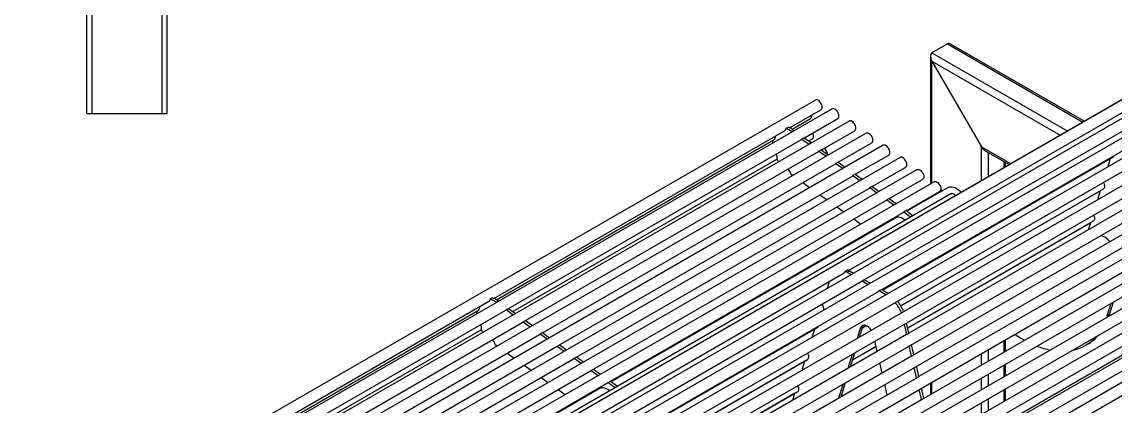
# Model space of a CAD drawing. Header units: millimetres. Extents: x 3563 to 9503, y -2974 to 1226.
# Drawn here: x 7343 to 8705, y -508 to -28 of the extents above; entities that cross this region are included whole.
import ezdxf

# ---------------------------------------------------------------- set-up
doc = ezdxf.new("R2010")
doc.units = ezdxf.units.MM

# ---------------------------------------------------------------- blocks, each defined once
blk = doc.blocks.new('bok')
for p, q in [((4322.4, 2195), (4322.4, 2780.3)), ((4328.8, 2195), (4328.8, 2786.7)), ((4228.8, 2195), (4228.8, 2686.7)), ((4235.2, 2195), (4235.2, 2693.1)), ((4228.8, 2195), (4235.2, 2195)), ((4235.2, 2195), (4322.4, 2195)), ((4322.4, 2195), (4328.8, 2195))]:
    blk.add_line(p, q)
blk = doc.blocks.new('izometria')
for p, q in [((-1278.8, 3076.4), (-1298, 3065.3)), ((-1278.8, 3076.4), (-1110.1, 2979)), ((-1108.2, 2980.1), (-1274.2, 3075.9)), ((-1299.9, 3061.1), (-1299.9, 2902)), ((-1298, 3065.3), (-1129.3, 2967.9)), ((-1298, 3054.8), (-1236.3, 2948)), ((-1298, 2903), (-1298, 3054.8)), ((-1298, 3054.8), (-1138.3, 2962.7)), ((-1000.4, 3041.9), (-2188.3, 2356.1)), ((-1015.1, 3033.8), (-2203, 2348)), ((-979.2, 3031), (-2167.1, 2345.2)), ((-957.9, 3018.7), (-2145.8, 2332.9)), ((-1443.3, 3006.4), (-2631.3, 2320.6)), ((-936.7, 3005.1), (-2124.6, 2319.4)), ((-1401.9, 2793.9), (-1038.6, 3003.7)), ((-1422.4, 2995.5), (-2610.3, 2309.7)), ((-2117.6, 2307.2), (-929.7, 2993)), ((-1475.4, 2971.7), (-1436.3, 2994.3)), ((-1381.9, 2782.4), (-1017.4, 2992.8)), ((-1401.2, 2980.3), (-2513.5, 2338.2)), ((-921.9, 2980), (-2109.9, 2294.3)), ((-1477.3, 2972.4), (-1480.2, 2970.8)), ((-1472.2, 2970.1), (-1449.3, 2983.3)), ((-1457, 2959.3), (-1415.4, 2983.3)), ((-1360.5, 2770.1), (-996.1, 2980.5)), ((-1380.1, 2965.1), (-2489.8, 2324.5)), ((-2102.9, 2282.1), (-914.9, 2967.9)), ((-1844.1, 2758.9), (-1481.6, 2968.2)), ((-1840.8, 2757.3), (-1494.6, 2957.2)), ((-1825.6, 2746.5), (-1460.7, 2957.2)), ((-1470, 2968.6), (-1472.8, 2967)), ((-1472.8, 2967), (-1472.3, 2966.7)), ((-1470, 2968.6), (-1469.5, 2968.3)), ((-1460, 2957.8), (-1460.7, 2957.2)), ((-1457.1, 2959.4), (-1460, 2957.8)), ((-1460, 2957.8), (-1451.2, 2951.5)), ((-1457.1, 2959.4), (-1448.3, 2953.1)), ((-1451.6, 2955.5), (-1447, 2958.2)), ((-1435.8, 2944.2), (-1394.2, 2968.2)), ((-1358.9, 2950), (-2466.1, 2310.8)), ((-1496.7, 2955.9), (-1496.8, 2955.4)), ((-1436, 2944.3), (-1438.8, 2942.7)), ((-1436, 2944.3), (-1427.2, 2938)), ((-1414.7, 2929), (-1373.1, 2953)), ((-1236.3, 2906.1), (-1236.3, 2948)), ((-1236.3, 2948), (-1200, 2927.1)), ((-1337.7, 2934.8), (-2442.4, 2297.1)), ((-2096.7, 2255), (-908.7, 2940.8)), ((-1820.3, 2742.7), (-1491.3, 2932.6)), ((-1804.5, 2731.4), (-1439.5, 2942.1)), ((-1438.8, 2942.7), (-1439.5, 2942.1)), ((-1438.8, 2942.7), (-1430, 2936.3)), ((-1393.5, 2913.9), (-1351.9, 2937.9)), ((-1359.6, 2769.5), (-1071.9, 2935.6)), ((-1075.4, 2933.4), (-1359.4, 2769.4)), ((-1231.8, 2943.3), (-1201.9, 2926)), ((-1227.3, 2911.3), (-1227.3, 2940.7)), ((-1081.7, 2930), (-1081.5, 2929.9)), ((-1078.3, 2924), (-1075.3, 2933.7)), ((-1316.6, 2919.7), (-2418.7, 2283.4)), ((-1783.3, 2716.2), (-1418.3, 2926.9)), ((-1417.6, 2927.5), (-1418.3, 2926.9)), ((-1414.8, 2929.1), (-1417.6, 2927.5)), ((-1417.6, 2927.5), (-1408.8, 2921.2)), ((-1414.8, 2929.1), (-1406, 2922.8)), ((-1372.3, 2898.7), (-1330.7, 2922.7)), ((-961, 2926.8), (-1326.6, 2715.7)), ((-1208, 2922.4), (-1208, 2929.5)), ((-1206.2, 2923.5), (-1206.2, 2928.5)), ((-1078.3, 2924), (-1078, 2923.5)), ((-1295.4, 2904.5), (-2395, 2269.7)), ((-2090.5, 2227.9), (-902.5, 2913.7)), ((-1762.1, 2701), (-1397.2, 2911.7)), ((-1473.8, 2914.3), (-1471.3, 2912.5)), ((-1458.8, 2903.5), (-1450.2, 2897.3)), ((-1396.5, 2912.3), (-1397.2, 2911.7)), ((-1393.7, 2914), (-1396.5, 2912.3)), ((-1396.5, 2912.3), (-1387.7, 2906)), ((-1393.7, 2914), (-1384.8, 2907.7)), ((-1351.2, 2883.5), (-1309.6, 2907.5)), ((-1274.3, 2889.4), (-2371.3, 2256.1)), ((-1741, 2685.9), (-1376, 2896.6)), ((-1375.3, 2897.2), (-1376, 2896.6)), ((-1372.5, 2898.8), (-1375.3, 2897.2)), ((-1375.3, 2897.2), (-1366.5, 2890.9)), ((-1372.5, 2898.8), (-1363.7, 2892.5)), ((-1336.9, 2749.8), (-1084.3, 2895.7)), ((-1087.7, 2893.4), (-1336.8, 2749.6)), ((-1330, 2868.4), (-1288.4, 2892.4)), ((-1277.8, 2897.3), (-1329.1, 2867.7)), ((-954.8, 2899.7), (-1320.4, 2688.6)), ((-1145.3, 2893.3), (-1145, 2893.2)), ((-1143.4, 2894.4), (-1143.2, 2894.3)), ((-1090.6, 2884), (-1087.7, 2893.7)), ((-2084.3, 2200.7), (-896.3, 2886.5)), ((-1719.8, 2670.7), (-1354.8, 2881.4)), ((-1437.7, 2888.4), (-1429, 2882.2)), ((-1354.2, 2882), (-1354.8, 2881.4)), ((-1351.3, 2883.7), (-1354.2, 2882)), ((-1354.2, 2882), (-1345.3, 2875.7)), ((-1351.3, 2883.7), (-1342.5, 2877.3)), ((-1299.9, 2885.8), (-1299.9, 2884.6)), ((-1298, 2885.6), (-1298, 2886.9)), ((-1116.8, 2876.9), (-1116.6, 2876.8)), ((-1114.9, 2878), (-1114.7, 2877.8)), ((-1090.6, 2884), (-1090.1, 2883)), ((-1698.6, 2655.6), (-1333.7, 2866.3)), ((-1416.5, 2873.2), (-1407.8, 2867)), ((-1333, 2866.9), (-1333.7, 2866.3)), ((-1330.2, 2868.5), (-1333, 2866.9)), ((-1333, 2866.9), (-1324.2, 2860.5)), ((-1330.2, 2868.5), (-1321.3, 2862.2)), ((-948.6, 2872.5), (-1314.2, 2661.4)), ((-2078.1, 2173.6), (-890.2, 2859.4)), ((-1342.2, 2860.1), (-1697.7, 2654.9)), ((-1395.3, 2858.1), (-1386.7, 2851.8)), ((-1328.1, 2722.1), (-1096.7, 2855.7)), ((-1100.1, 2853.4), (-1328, 2721.9)), ((-1208, 2856.8), (-1208, 2857.1)), ((-1206.2, 2857.9), (-1206.2, 2858.1)), ((-1102.7, 2844.9), (-1100, 2853.7)), ((-1374.2, 2842.9), (-1373.2, 2842.2)), ((-942.4, 2845.4), (-1308.1, 2634.3)), ((-1224.4, 2847.4), (-1224, 2847.8)), ((-2071.9, 2146.5), (-884, 2832.3)), ((-1269.5, 2821.4), (-1269.6, 2821.3)), ((-1266.7, 2823), (-1269.5, 2821.4)), ((-1269.5, 2821.4), (-1269.4, 2821.4)), ((-1266.7, 2823), (-1266.6, 2823)), ((-1208, 2824), (-1208, 2824.2)), ((-1206.2, 2825), (-1206.2, 2825.3)), ((-936.2, 2818.3), (-1301.9, 2607.2)), ((-1236.3, 2807.6), (-1236.3, 2807.9)), ((-1227.3, 2812.9), (-1227.3, 2813.1)), ((-2065.7, 2119.4), (-877.8, 2805.1)), ((-1405.9, 2792.9), (-1403.1, 2794.5)), ((-1244.3, 2803.3), (-1244.1, 2803.2)), ((-1241.4, 2804.9), (-1241.2, 2804.8)), ((-1764.9, 2584.4), (-1407.3, 2790.9)), ((-1744.8, 2572.8), (-1386.1, 2780)), ((-1428.2, 2771.8), (-1425.5, 2780.3)), ((-1403.5, 2791.6), (-1400.7, 2793.2)), ((-1403.5, 2791.6), (-1398.7, 2788.8)), ((-1400.7, 2793.2), (-1395.9, 2790.5)), ((-1385.1, 2781), (-1382.3, 2782.6)), ((-1385.1, 2781), (-1377.4, 2776.5)), ((-1382.3, 2782.6), (-1374.5, 2778.2)), ((-930.1, 2791.1), (-1295.7, 2580.1)), ((-1218.9, 2785.1), (-1218.7, 2785)), ((-1216, 2786.8), (-1215.8, 2786.6)), ((-1208, 2791.1), (-1208, 2791.4)), ((-1206.2, 2792.2), (-1206.2, 2792.5)), ((-2059.6, 2092.2), (-871.6, 2778)), ((-1723.5, 2560.5), (-1364.7, 2767.7)), ((-1363.8, 2768.7), (-1360.9, 2770.3)), ((-1363.8, 2768.7), (-1355, 2763.6)), ((-1360.9, 2770.3), (-1352.2, 2765.3)), ((-1299.9, 2771.2), (-1299.9, 2771)), ((-1298, 2772), (-1298, 2772.3)), ((-1285.6, 2779.5), (-1285.4, 2779.3)), ((-2207.1, 2549.4), (-1850.2, 2755.4)), ((-1848.8, 2758), (-1846, 2759.6)), ((-1841.4, 2754.2), (-1838.6, 2755.8)), ((-1841.4, 2754.2), (-1841, 2753.8)), ((-1838.6, 2755.8), (-1838.1, 2755.5)), ((-946.7, 2753.8), (-1290.1, 2555.6)), ((-923.9, 2764), (-1289.5, 2552.9)), ((-1260.2, 2761.3), (-1260, 2761.1)), ((-1079.5, 2737.2), (-1074.6, 2752.9)), ((-1076.6, 2738.8), (-1071.8, 2754.6)), ((-2203.8, 2547.7), (-1863.2, 2744.4)), ((-2188.6, 2537), (-1829.3, 2744.4)), ((-2046.9, 2068.8), (-865.4, 2750.9)), ((-1865.4, 2743.1), (-1865.4, 2742.6)), ((-1829.3, 2744.4), (-1828.6, 2745)), ((-1828.6, 2745), (-1825.8, 2746.6)), ((-1828.6, 2745), (-1819.8, 2738.7)), ((-1825.8, 2746.6), (-1817, 2740.3)), ((-1434.5, 2751.2), (-1434.3, 2752.1)), ((-1298, 2739.2), (-1298, 2739.4)), ((-2167.4, 2521.8), (-1808.1, 2729.2)), ((-1808.1, 2729.2), (-1807.4, 2729.8)), ((-1807.4, 2729.8), (-1804.6, 2731.5)), ((-1807.4, 2729.8), (-1798.6, 2723.5)), ((-1804.6, 2731.5), (-1795.8, 2725.2)), ((-1329.4, 2714.1), (-1332.4, 2726.9)), ((-1326.6, 2715.7), (-1329.5, 2728.6)), ((-1299.9, 2738.4), (-1299.9, 2738.1)), ((-917.7, 2736.9), (-1283.3, 2525.8)), ((-1079.5, 2737.2), (-1080.1, 2735.2)), ((-1076.6, 2738.8), (-1079.5, 2737.2)), ((-1076.6, 2738.8), (-1077.3, 2736.9)), ((-2183.3, 2533.1), (-1859.9, 2719.8)), ((-2146.3, 2506.7), (-1787, 2714.1)), ((-1787, 2714.1), (-1786.3, 2714.7)), ((-1786.3, 2714.7), (-1783.5, 2716.3)), ((-1786.3, 2714.7), (-1777.5, 2708.4)), ((-1783.5, 2716.3), (-1774.6, 2710)), ((-1722.6, 2560), (-1440.6, 2722.8)), ((-1444, 2720.6), (-1722.4, 2559.9)), ((-1329.6, 2714), (-1689.6, 2506.2)), ((-1446.9, 2711.2), (-1443.9, 2720.9)), ((-1390.9, 2709.3), (-1386.9, 2722.3)), ((-1388.1, 2710.9), (-1384.1, 2723.9)), ((-1386.9, 2722.3), (-1384.1, 2723.9)), ((-1384.6, 2722.3), (-1380, 2724.9)), ((-1379.8, 2724.8), (-1384.6, 2722)), ((-1379.1, 2724.5), (-1378.7, 2724.2)), ((-1329.4, 2714.1), (-1329.6, 2714)), ((-1329.4, 2714.1), (-1326.6, 2715.7)), ((-2125.1, 2491.5), (-1765.8, 2698.9)), ((-1842.5, 2701.5), (-1840, 2699.7)), ((-1765.8, 2698.9), (-1765.1, 2699.5)), ((-1765.1, 2699.5), (-1762.3, 2701.2)), ((-1765.1, 2699.5), (-1756.3, 2693.2)), ((-1762.3, 2701.2), (-1753.5, 2694.8)), ((-1446.6, 2710.7), (-1446.9, 2711.2)), ((-1367.7, 2699), (-1397, 2682)), ((-1396.9, 2682.3), (-1367.7, 2699.2)), ((-1366.3, 2692.8), (-1369.2, 2705.6)), ((-1323.3, 2686.9), (-1326.2, 2699.8)), ((-1320.4, 2688.6), (-1323.4, 2701.4)), ((-1208, 2692.1), (-1208, 2706.6)), ((-1206.2, 2693.1), (-1206.2, 2707.7)), ((-1106.9, 2700.2), (-1104, 2701.8)), ((-1827.5, 2690.7), (-1818.8, 2684.5)), ((-1744, 2684.4), (-1741.1, 2686)), ((-1741.1, 2686), (-1732.3, 2679.7)), ((-1323.4, 2686.8), (-1683.4, 2479)), ((-1402.5, 2671.9), (-1397, 2689.6)), ((-1399.6, 2673.5), (-1394.2, 2691.3)), ((-1323.3, 2686.9), (-1323.4, 2686.8)), ((-1323.3, 2686.9), (-1320.4, 2688.6)), ((-1236.3, 2675.7), (-1236.3, 2690.3)), ((-1227.3, 2681), (-1227.3, 2695.5)), ((-2104, 2476.3), (-1744.6, 2683.8)), ((-1806.3, 2675.6), (-1797.6, 2669.4)), ((-1744.6, 2683.8), (-1744, 2684.4)), ((-1744, 2684.4), (-1735.1, 2678.1)), ((-1699.9, 2540.3), (-1452.9, 2682.8)), ((-1456.4, 2680.6), (-1699.8, 2540.1)), ((-1459.3, 2671.2), (-1456.3, 2680.9)), ((-1458.7, 2670.2), (-1459.3, 2671.2)), ((-1360.1, 2665.7), (-1363, 2678.5)), ((-1317.1, 2659.8), (-1320, 2672.7)), ((-1314.2, 2661.4), (-1317.2, 2674.3)), ((-1208, 2661.4), (-1208, 2675.9)), ((-1206.2, 2662.4), (-1206.2, 2677)), ((-2082.8, 2461.2), (-1723.5, 2668.6)), ((-1785.1, 2660.4), (-1776.5, 2654.2)), ((-1723.5, 2668.6), (-1722.8, 2669.2)), ((-1722.8, 2669.2), (-1720, 2670.8)), ((-1722.8, 2669.2), (-1714, 2662.9)), ((-1720, 2670.8), (-1711.1, 2664.5)), ((-1317.2, 2659.7), (-1677.2, 2451.9)), ((-1317.1, 2659.8), (-1317.2, 2659.7)), ((-1317.1, 2659.8), (-1314.2, 2661.4)), ((-1236.3, 2645), (-1236.3, 2659.6)), ((-1227.3, 2650.3), (-1227.3, 2664.8)), ((-2061.6, 2446), (-1702.3, 2653.5)), ((-1710.8, 2647.3), (-2060.7, 2445.3)), ((-1764, 2645.2), (-1755.3, 2639)), ((-1711.6, 2647.1), (-1712.1, 2646.6)), ((-1702.3, 2653.5), (-1701.6, 2654.1)), ((-1701.6, 2654.1), (-1698.8, 2655.7)), ((-1701.6, 2654.1), (-1692.8, 2647.7)), ((-1698.8, 2655.7), (-1690, 2649.4)), ((-1414, 2634.5), (-1408.6, 2652.2)), ((-1411.2, 2636.2), (-1405.7, 2653.9)), ((-1353.9, 2638.5), (-1356.9, 2651.4)), ((-1310.9, 2632.7), (-1313.8, 2645.5)), ((-1308.1, 2634.3), (-1311, 2647.2)), ((-1299.9, 2653.6), (-1299.9, 2639.1)), ((-1298, 2640.1), (-1298, 2654.7)), ((-1208, 2630.7), (-1208, 2645.2)), ((-1206.2, 2631.7), (-1206.2, 2646.3)), ((-1742.8, 2630.1), (-1741.8, 2629.4)), ((-1691, 2512.5), (-1465.3, 2642.9)), ((-1468.7, 2640.6), (-1691, 2512.3)), ((-1311.1, 2632.6), (-1671, 2424.8)), ((-1471.4, 2632.1), (-1468.7, 2640.9)), ((-1310.9, 2632.7), (-1311.1, 2632.6)), ((-1310.9, 2632.7), (-1308.1, 2634.3)), ((-1227.3, 2619.6), (-1227.3, 2634.1)), ((-1236.3, 2614.3), (-1236.3, 2628.9))]:
    blk.add_line(p, q)
at = {"flags": 128}
for points in [[(-1436.3, 2994.3), (-1436, 2994.6), (-1435.4, 2995.3), (-1435, 2996.3), (-1434.9, 2997.5), (-1435, 2998.8), (-1435.4, 3000.3), (-1436, 3001.7), (-1436.8, 3003), (-1437.7, 3004.3), (-1438.7, 3005.3), (-1439.8, 3006.1), (-1440.9, 3006.6), (-1442, 3006.7), (-1442.9, 3006.6), (-1443.3, 3006.4)], [(-1415.4, 2983.3), (-1415, 2983.6), (-1414.4, 2984.3), (-1414.1, 2985.3), (-1414, 2986.5), (-1414.1, 2987.9), (-1414.4, 2989.3), (-1415, 2990.7), (-1415.8, 2992.1), (-1416.8, 2993.3), (-1417.8, 2994.3), (-1418.9, 2995.1), (-1420, 2995.6), (-1421.1, 2995.8), (-1422, 2995.7), (-1422.4, 2995.5)], [(-1394.2, 2968.2), (-1393.9, 2968.4), (-1393.3, 2969.2), (-1392.9, 2970.2), (-1392.8, 2971.4), (-1392.9, 2972.7), (-1393.3, 2974.1), (-1393.9, 2975.6), (-1394.7, 2976.9), (-1395.6, 2978.2), (-1396.6, 2979.2), (-1397.7, 2980), (-1398.8, 2980.5), (-1399.9, 2980.6), (-1400.8, 2980.5), (-1401.2, 2980.3)], [(-1447, 2958.2), (-1446.7, 2958.4), (-1446.1, 2959.2), (-1445.7, 2960.2), (-1445.6, 2961.4), (-1445.7, 2962.7), (-1446.1, 2964.1), (-1446.6, 2965.4)], [(-1373.1, 2953), (-1372.7, 2953.3), (-1372.1, 2954), (-1371.8, 2955), (-1371.6, 2956.2), (-1371.8, 2957.6), (-1372.1, 2959), (-1372.7, 2960.4), (-1373.5, 2961.8), (-1374.4, 2963), (-1375.5, 2964), (-1376.6, 2964.8), (-1377.7, 2965.3), (-1378.7, 2965.5), (-1379.7, 2965.3), (-1380.1, 2965.1)], [(-1351.9, 2937.9), (-1351.5, 2938.1), (-1351, 2938.9), (-1350.6, 2939.9), (-1350.5, 2941.1), (-1350.6, 2942.4), (-1351, 2943.8), (-1351.5, 2945.3), (-1352.3, 2946.6), (-1353.3, 2947.8), (-1354.3, 2948.9), (-1355.4, 2949.6), (-1356.5, 2950.1), (-1357.6, 2950.3), (-1358.5, 2950.2), (-1358.9, 2950)], [(-1330.7, 2922.7), (-1330.4, 2923), (-1329.8, 2923.7), (-1329.4, 2924.7), (-1329.3, 2925.9), (-1329.4, 2927.3), (-1329.8, 2928.7), (-1330.4, 2930.1), (-1331.2, 2931.5), (-1332.1, 2932.7), (-1333.1, 2933.7), (-1334.2, 2934.5), (-1335.4, 2935), (-1336.4, 2935.2), (-1337.3, 2935), (-1337.7, 2934.8)], [(-1316.6, 2919.7), (-1316.2, 2919.9), (-1315.2, 2920), (-1314.2, 2919.8), (-1313.1, 2919.3), (-1312, 2918.5), (-1310.9, 2917.5), (-1310, 2916.3), (-1309.2, 2914.9), (-1308.6, 2913.5), (-1308.3, 2912.1), (-1308.1, 2910.8), (-1308.3, 2909.6), (-1308.6, 2908.6), (-1309.2, 2907.8), (-1309.6, 2907.5)], [(-1295.4, 2904.5), (-1295, 2904.7), (-1294.1, 2904.8), (-1293, 2904.7), (-1291.9, 2904.2), (-1290.8, 2903.4), (-1289.8, 2902.4), (-1288.8, 2901.1), (-1288.1, 2899.8), (-1287.5, 2898.4), (-1287.1, 2896.9), (-1287, 2895.6), (-1287.1, 2894.4), (-1287.5, 2893.4), (-1288.1, 2892.7), (-1288.4, 2892.4)], [(-1084.3, 2903.7), (-1083.7, 2902.6), (-1083.2, 2901.2), (-1082.9, 2899.8), (-1082.9, 2898.5), (-1083.1, 2897.3), (-1083.5, 2896.4), (-1084.2, 2895.7), (-1084.3, 2895.7)], [(-1277.8, 2897.3), (-1276.3, 2898), (-1274.7, 2898.3), (-1272.9, 2898.3), (-1271, 2897.9), (-1269.1, 2897.3), (-1267.2, 2896.3), (-1265.2, 2895), (-1263.3, 2893.4), (-1261.4, 2891.6), (-1261.4, 2891.6)], [(-1268.8, 2887.4), (-1269.7, 2888.2), (-1270.8, 2889), (-1271.9, 2889.5), (-1272.9, 2889.7), (-1273.8, 2889.5), (-1274.3, 2889.4)], [(-1096.3, 2863.2), (-1096.1, 2862.7), (-1095.6, 2861.2), (-1095.3, 2859.8), (-1095.2, 2858.5), (-1095.4, 2857.3), (-1095.9, 2856.4), (-1096.5, 2855.8), (-1096.7, 2855.7)], [(-1331.1, 2856.5), (-1332, 2857.2), (-1334, 2858.4), (-1335.9, 2859.4), (-1337.8, 2860), (-1339.7, 2860.3), (-1341.4, 2860.3), (-1343, 2859.9), (-1344.5, 2859.2), (-1345.8, 2858.3), (-1346.3, 2857.8)], [(-1342.9, 2860), (-1343, 2859.9), (-1343.5, 2859.4)], [(-1075.9, 2829.7), (-1076.9, 2830.9), (-1078.8, 2832.6), (-1080.7, 2834.1), (-1082.7, 2835.3), (-1084.7, 2836.2), (-1086.6, 2836.9), (-1088.2, 2837.1)], [(-1386.1, 2780), (-1385.7, 2780.2), (-1385.1, 2781)], [(-1364.7, 2767.7), (-1364.4, 2767.9), (-1363.8, 2768.7)], [(-1379.1, 2724.5), (-1380.4, 2725.1), (-1381.7, 2725.5), (-1382.8, 2725.6), (-1383.9, 2725.4), (-1384.9, 2725), (-1385.8, 2724.3), (-1386.4, 2723.4), (-1386.9, 2722.3)], [(-1383.3, 2725.5), (-1383.6, 2725), (-1384.1, 2723.9)], [(-1452.9, 2682.8), (-1452.8, 2682.9), (-1452.1, 2683.6), (-1451.7, 2684.5), (-1451.5, 2685.7), (-1451.5, 2687), (-1451.8, 2688.4), (-1452.4, 2689.8), (-1452.9, 2690.9)], [(-1699.7, 2643.7), (-1700, 2643.9), (-1701.9, 2645.2), (-1703.9, 2646.2), (-1705.8, 2647), (-1707.7, 2647.4), (-1709.4, 2647.5), (-1711.1, 2647.3), (-1712.6, 2646.7), (-1714, 2645.9), (-1714.9, 2644.9)], [(-1465.3, 2642.9), (-1465.2, 2643), (-1464.5, 2643.6), (-1464.1, 2644.5), (-1463.9, 2645.7), (-1463.9, 2647), (-1464.2, 2648.4), (-1464.7, 2649.8), (-1465, 2650.4)]]:
    blk.add_lwpolyline(points, dxfattribs=at)
for centre, radius, start, end in [((-1451.9, 2986.5), 4.1, 309.0385, 15.5574), ((-1483.4, 2970.8), 3.22, 303.964, 358.7805), ((-1488.1, 2946.2), 25.9, 53.6052, 72.104), ((-1485.3, 2947.8), 25.9, 53.6052, 72.104), ((-1497.2, 2960.4), 4.15, 309.4418, 15.1541), ((-1470.7, 2952.6), 26.2, 173.8282, 180.3209), ((-1439.3, 2937.8), 11, 5.078, 49.8572), ((-1497.8, 2935.7), 6.93, 336.2253, 30.9972), ((-1445.8, 2957.6), 51.8, 208.4571, 212.881), ((-1073.5, 2938.1), 2.9, 302.3618, 346.925), ((-1484.9, 2911.5), 11.4, 14.1232, 49.4251), ((-1413.6, 2770.9), 25.9, 59.914, 65.9614), ((-1408.8, 2793.3), 2.89, 301.9473, 351.0397), ((-1416.5, 2769.2), 25.9, 59.914, 65.9614), ((-1852, 2758), 3.22, 303.964, 358.7805), ((-1856.8, 2733.4), 25.9, 53.6052, 72.104), ((-1853.9, 2735), 25.9, 53.6052, 72.104), ((-1383.7, 2721.7), 51.3, 21.9143, 38.9077), ((-1380.9, 2723.4), 51.3, 21.9143, 38.9077), ((-1839.4, 2739.8), 26.2, 173.8282, 180.3209), ((-1866, 2747.6), 4.3, 310.775, 13.8209), ((-1441.2, 2746.3), 8.26, 345.9319, 36.1961), ((-1866.6, 2722.8), 7.16, 337.1728, 30.0497), ((-1814.5, 2744.8), 51.8, 208.4571, 212.881), ((-1442.1, 2725.3), 2.9, 302.3618, 346.925), ((-1387.3, 2710.4), 16.3, 33.0326, 58.1152), ((-1106.7, 2842.2), 155.2, 235.5013, 240.7716), ((-1130.8, 2747.9), 53.3, 300.1072, 319.169), ((-1853.4, 2698.7), 11.3, 14.0295, 49.5189), ((-1130.1, 2792.8), 100.4, 248.3481, 258.2283), ((-1133.3, 2746), 52.9, 280.8107, 319.184)]:
    blk.add_arc(centre, radius, start, end)
for centre, start_param, end_param in [((-1274.2, 3068.6), 5.497828, 6.283145), ((-1274.2, 3068.6), 5.497828, 6.283145), ((-1293.5, 3057.5), 6.283145, 7.853941), ((-1293.5, 3057.5), 6.283145, 7.853941), ((-1231.8, 2950.7), 1.570756, 2.356235), ((-1231.8, 2950.7), 1.570756, 2.356235)]:
    blk.add_ellipse(centre, major_axis=(-4.53, 7.84), ratio=0.577335, start_param=start_param, end_param=end_param)

msp = doc.modelspace()

# ---------------------------------------------------------------- block references
for name, p in [('bok', (3195.01, -2337.64)), ('izometria', (9775.02, -3132.26))]:
    msp.add_blockref(name, p)

doc.saveas('drawing.dxf')
